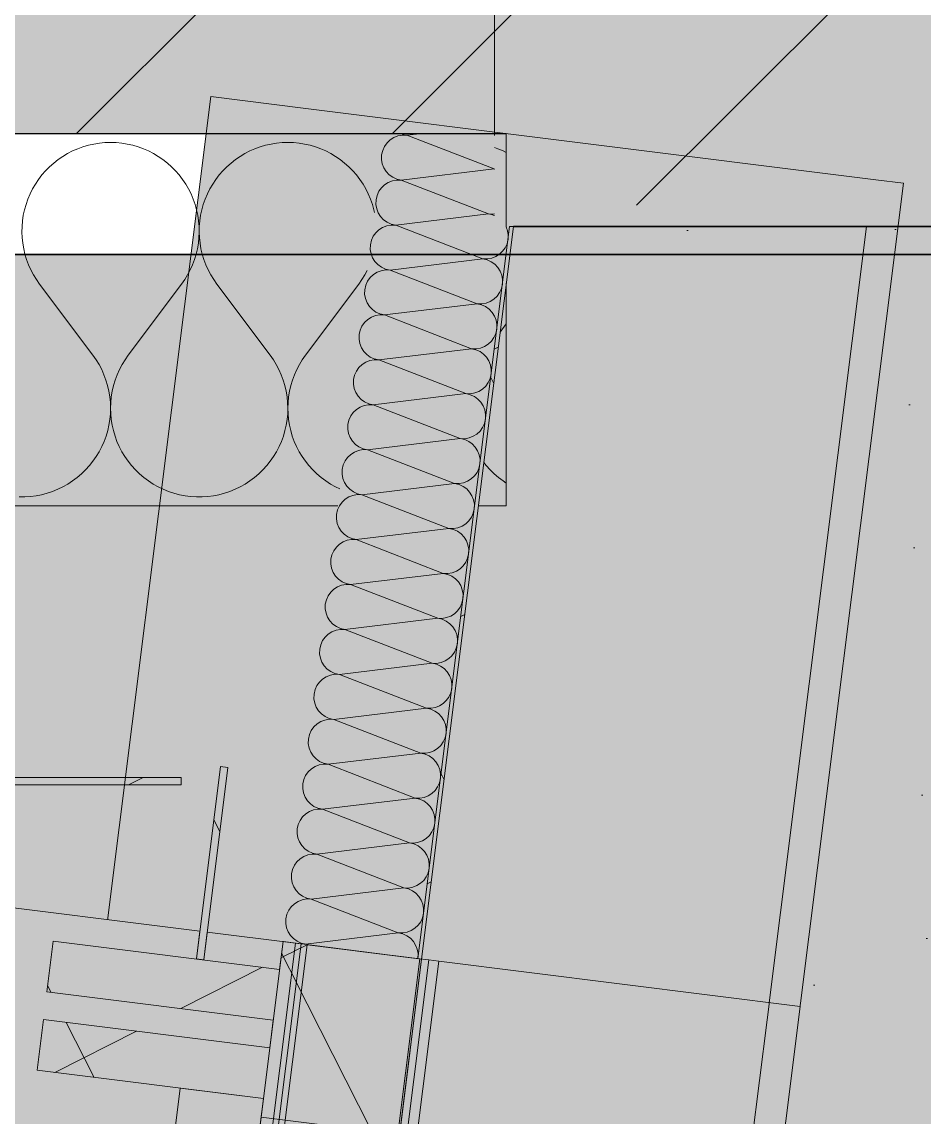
# Model space of a CAD drawing. Header units: metres. Extents: x 101 to 346, y 66 to 213.
# Drawn here: x 153.241 to 153.726, y 84.398 to 84.987 of the extents above; entities that cross this region are included whole.
import ezdxf

# ---------------------------------------------------------------- set-up
doc = ezdxf.new("R2010")
doc.units = ezdxf.units.M
doc.header["$MEASUREMENT"] = 0
for name, pattern in [('Punktlinie', [0.0035, 0, -0.0035]), ('Strichlinie_ eng', [0.0023, 0.0015, -0.0008]), ('Strichpunktlinie', [0.006703, 0.003528, -0.001764, 0, -0.001411]), ('Wipeout_Contour', [1, 0, -1])]:
    doc.linetypes.add(name, pattern=pattern)
for name, color, linetype in [('10  Fassade', 7, 'Continuous'), ('10  Fassade_Deckschraffur', 7, 'Continuous'), ('10  Fassade_Schnittschraffur', 7, 'Continuous'), ('10  Treppen + Rampen', 7, 'Continuous'), ('10  Wand Massiv', 7, 'Continuous'), ('10  Wand Massiv_Deckschraffur', 7, 'Continuous'), ('10  Wand Massiv_Fenster', 7, 'Continuous'), ('10  Wand Massiv_Schnittschraffur', 7, 'Continuous'), ('20  Absturzsicherung', 7, 'Continuous'), ('Neubau_10  Treppen + Rampen', 7, 'Continuous'), ('Neubau_20  Boden Aufbauten', 7, 'Continuous'), ('Neubau_20  Boden Aufbauten_Deckschraffur', 7, 'Continuous'), ('Neubau_50  NUF - Raumstempel', 7, 'Continuous')]:
    doc.layers.add(name, color=color, linetype=linetype)
pattern_1 = [(26.86749, (13.479, 22.35165), (-0.05423143, 0.10704649), []), (116.86749, (13.479, 22.35165), (0.10704649, 0.05423143), [])]

# ---------------------------------------------------------------- blocks, each defined once
blk = doc.blocks.new('*X59', base_point=(96.21547, 47.27398))
at = {"layer": '10  Wand Massiv_Schnittschraffur', "color": 98, "linetype": 'Continuous', "lineweight": 13, "ltscale": 1000, "true_color": 0x000100}
for p, q in [((153.2766, 84.92061), (153.27371, 84.91977)), ((153.27954, 84.92127), (153.2766, 84.92061)), ((153.28251, 84.92175), (153.27954, 84.92127)), ((153.28551, 84.92203), (153.28251, 84.92175)), ((153.28852, 84.92213), (153.28551, 84.92203)), ((153.29153, 84.92203), (153.28852, 84.92213)), ((153.29453, 84.92175), (153.29153, 84.92203)), ((153.29751, 84.92127), (153.29453, 84.92175)), ((153.30044, 84.92061), (153.29751, 84.92127)), ((153.30334, 84.91977), (153.30044, 84.92061)), ((153.37184, 84.92061), (153.36895, 84.91977)), ((153.37478, 84.92127), (153.37184, 84.92061)), ((153.37775, 84.92175), (153.37478, 84.92127)), ((153.38075, 84.92203), (153.37775, 84.92175)), ((153.38376, 84.92213), (153.38075, 84.92203)), ((153.38677, 84.92203), (153.38376, 84.92213)), ((153.38977, 84.92175), (153.38677, 84.92203)), ((153.39274, 84.92127), (153.38977, 84.92175)), ((153.39568, 84.92061), (153.39274, 84.92127)), ((153.39857, 84.91977), (153.39568, 84.92061)), ((153.26285, 84.91462), (153.26037, 84.91291)), ((153.26544, 84.91616), (153.26285, 84.91462)), ((153.26812, 84.91754), (153.26544, 84.91616)), ((153.27088, 84.91874), (153.26812, 84.91754)), ((153.27371, 84.91977), (153.27088, 84.91874)), ((153.30617, 84.91874), (153.30334, 84.91977)), ((153.30893, 84.91754), (153.30617, 84.91874)), ((153.31161, 84.91616), (153.30893, 84.91754)), ((153.31419, 84.91462), (153.31161, 84.91616)), ((153.31668, 84.91291), (153.31419, 84.91462)), ((153.35809, 84.91462), (153.3556, 84.91291)), ((153.36067, 84.91616), (153.35809, 84.91462)), ((153.36335, 84.91754), (153.36067, 84.91616)), ((153.36612, 84.91874), (153.36335, 84.91754)), ((153.36895, 84.91977), (153.36612, 84.91874)), ((153.40141, 84.91874), (153.39857, 84.91977)), ((153.40417, 84.91754), (153.40141, 84.91874)), ((153.40685, 84.91616), (153.40417, 84.91754)), ((153.40943, 84.91462), (153.40685, 84.91616)), ((153.41192, 84.91291), (153.40943, 84.91462)), ((153.25574, 84.90905), (153.25363, 84.90691)), ((153.25799, 84.91106), (153.25574, 84.90905)), ((153.26037, 84.91291), (153.25799, 84.91106)), ((153.31905, 84.91106), (153.31668, 84.91291)), ((153.3213, 84.90905), (153.31905, 84.91106)), ((153.32342, 84.90691), (153.3213, 84.90905)), ((153.35098, 84.90905), (153.34886, 84.90691)), ((153.35323, 84.91106), (153.35098, 84.90905)), ((153.3556, 84.91291), (153.35323, 84.91106)), ((153.41429, 84.91106), (153.41192, 84.91291)), ((153.41654, 84.90905), (153.41429, 84.91106)), ((153.41866, 84.90691), (153.41654, 84.90905)), ((153.25165, 84.90464), (153.24982, 84.90225)), ((153.25363, 84.90691), (153.25165, 84.90464)), ((153.3254, 84.90464), (153.32342, 84.90691)), ((153.32723, 84.90225), (153.3254, 84.90464)), ((153.34689, 84.90464), (153.34505, 84.90225)), ((153.34886, 84.90691), (153.34689, 84.90464)), ((153.42063, 84.90464), (153.41866, 84.90691)), ((153.42247, 84.90225), (153.42063, 84.90464)), ((153.24663, 84.89714), (153.24528, 84.89445)), ((153.24814, 84.89975), (153.24663, 84.89714)), ((153.24982, 84.90225), (153.24814, 84.89975)), ((153.3289, 84.89975), (153.32723, 84.90225)), ((153.33042, 84.89714), (153.3289, 84.89975)), ((153.33177, 84.89445), (153.33042, 84.89714)), ((153.34186, 84.89714), (153.34052, 84.89445)), ((153.34338, 84.89975), (153.34186, 84.89714)), ((153.34505, 84.90225), (153.34338, 84.89975)), ((153.42414, 84.89975), (153.42247, 84.90225)), ((153.42566, 84.89714), (153.42414, 84.89975)), ((153.427, 84.89445), (153.42566, 84.89714)), ((153.2441, 84.89167), (153.24311, 84.88883)), ((153.24528, 84.89445), (153.2441, 84.89167)), ((153.33294, 84.89167), (153.33177, 84.89445)), ((153.33394, 84.88883), (153.33294, 84.89167)), ((153.33934, 84.89167), (153.33835, 84.88883)), ((153.34052, 84.89445), (153.33934, 84.89167)), ((153.42818, 84.89167), (153.427, 84.89445)), ((153.42917, 84.88883), (153.42818, 84.89167)), ((153.24229, 84.88593), (153.24166, 84.88299)), ((153.24311, 84.88883), (153.24229, 84.88593)), ((153.33475, 84.88593), (153.33394, 84.88883)), ((153.33538, 84.88299), (153.33475, 84.88593)), ((153.33753, 84.88593), (153.3369, 84.88299)), ((153.33835, 84.88883), (153.33753, 84.88593)), ((153.42999, 84.88593), (153.42917, 84.88883)), ((153.43029, 84.88451), (153.42999, 84.88593)), ((153.24122, 84.88001), (153.24097, 84.87701)), ((153.24166, 84.88299), (153.24122, 84.88001)), ((153.33582, 84.88001), (153.33538, 84.88299)), ((153.33608, 84.87701), (153.33582, 84.88001)), ((153.33646, 84.88001), (153.33621, 84.87701)), ((153.3369, 84.88299), (153.33646, 84.88001)), ((153.24097, 84.87701), (153.24091, 84.87399)), ((153.24091, 84.87399), (153.24103, 84.87098)), ((153.33601, 84.87098), (153.33614, 84.87399)), ((153.33614, 84.87399), (153.33608, 84.87701)), ((153.33621, 84.87701), (153.33614, 84.87399)), ((153.33614, 84.87399), (153.33627, 84.87098)), ((153.24103, 84.87098), (153.24135, 84.86799)), ((153.24135, 84.86799), (153.24186, 84.86502)), ((153.33519, 84.86502), (153.33569, 84.86799)), ((153.33569, 84.86799), (153.33601, 84.87098)), ((153.33627, 84.87098), (153.33659, 84.86799)), ((153.33659, 84.86799), (153.3371, 84.86502)), ((153.24186, 84.86502), (153.24255, 84.86209)), ((153.24255, 84.86209), (153.24343, 84.85921)), ((153.33362, 84.85921), (153.33449, 84.86209)), ((153.33449, 84.86209), (153.33519, 84.86502)), ((153.3371, 84.86502), (153.33779, 84.86209)), ((153.33779, 84.86209), (153.33867, 84.85921)), ((153.24343, 84.85921), (153.24449, 84.85639)), ((153.24449, 84.85639), (153.24572, 84.85364)), ((153.33132, 84.85364), (153.33256, 84.85639)), ((153.33256, 84.85639), (153.33362, 84.85921)), ((153.33867, 84.85921), (153.33972, 84.85639)), ((153.33972, 84.85639), (153.34096, 84.85364)), ((153.24572, 84.85364), (153.24713, 84.85097)), ((153.24713, 84.85097), (153.2487, 84.8484)), ((153.32835, 84.8484), (153.32992, 84.85097)), ((153.32992, 84.85097), (153.33132, 84.85364)), ((153.34096, 84.85364), (153.34236, 84.85097)), ((153.34236, 84.85097), (153.34393, 84.8484)), ((153.42359, 84.8484), (153.42516, 84.85097)), ((153.42516, 84.85097), (153.42638, 84.8533)), ((153.2487, 84.8484), (153.25043, 84.84594)), ((153.279, 84.80784), (153.25043, 84.84594)), ((153.29805, 84.80784), (153.32662, 84.84594)), ((153.32662, 84.84594), (153.32835, 84.8484)), ((153.34393, 84.8484), (153.34566, 84.84594)), ((153.37424, 84.80784), (153.34566, 84.84594)), ((153.39328, 84.80784), (153.42186, 84.84594)), ((153.42186, 84.84594), (153.42359, 84.8484)), ((153.28075, 84.80534), (153.279, 84.80784)), ((153.28234, 84.80273), (153.28075, 84.80534)), ((153.28376, 84.80003), (153.28234, 84.80273)), ((153.2947, 84.80273), (153.29328, 84.80003)), ((153.29629, 84.80534), (153.2947, 84.80273)), ((153.29805, 84.80784), (153.29629, 84.80534)), ((153.37599, 84.80534), (153.37424, 84.80784)), ((153.37758, 84.80273), (153.37599, 84.80534)), ((153.379, 84.80003), (153.37758, 84.80273)), ((153.38994, 84.80273), (153.38852, 84.80003)), ((153.39153, 84.80534), (153.38994, 84.80273)), ((153.39328, 84.80784), (153.39153, 84.80534)), ((153.285, 84.79723), (153.28376, 84.80003)), ((153.28607, 84.79437), (153.285, 84.79723)), ((153.29204, 84.79723), (153.29098, 84.79437)), ((153.29328, 84.80003), (153.29204, 84.79723)), ((153.38024, 84.79723), (153.379, 84.80003)), ((153.3813, 84.79437), (153.38024, 84.79723)), ((153.38728, 84.79723), (153.38622, 84.79437)), ((153.38852, 84.80003), (153.38728, 84.79723)), ((153.28694, 84.79144), (153.28607, 84.79437)), ((153.28763, 84.78846), (153.28694, 84.79144)), ((153.2901, 84.79144), (153.28942, 84.78846)), ((153.29098, 84.79437), (153.2901, 84.79144)), ((153.38218, 84.79144), (153.3813, 84.79437)), ((153.38286, 84.78846), (153.38218, 84.79144)), ((153.38534, 84.79144), (153.38466, 84.78846)), ((153.38622, 84.79437), (153.38534, 84.79144)), ((153.28812, 84.78545), (153.28763, 84.78846)), ((153.28842, 84.78241), (153.28812, 84.78545)), ((153.28892, 84.78545), (153.28863, 84.78241)), ((153.28942, 84.78846), (153.28892, 84.78545)), ((153.38336, 84.78545), (153.38286, 84.78846)), ((153.38366, 84.78241), (153.38336, 84.78545)), ((153.38416, 84.78545), (153.38386, 84.78241)), ((153.38466, 84.78846), (153.38416, 84.78545)), ((153.28852, 84.77935), (153.28842, 84.78241)), ((153.28843, 84.7763), (153.28852, 84.77935)), ((153.28863, 84.78241), (153.28852, 84.77935)), ((153.28852, 84.77935), (153.28862, 84.7763)), ((153.38376, 84.77935), (153.38366, 84.78241)), ((153.38367, 84.7763), (153.38376, 84.77935)), ((153.38386, 84.78241), (153.38376, 84.77935)), ((153.38376, 84.77935), (153.38385, 84.7763)), ((153.28766, 84.77024), (153.28814, 84.77326)), ((153.28814, 84.77326), (153.28843, 84.7763)), ((153.28862, 84.7763), (153.2889, 84.77326)), ((153.2889, 84.77326), (153.28939, 84.77024)), ((153.3829, 84.77024), (153.38338, 84.77326)), ((153.38338, 84.77326), (153.38367, 84.7763)), ((153.38385, 84.7763), (153.38414, 84.77326)), ((153.38414, 84.77326), (153.38462, 84.77024)), ((153.28698, 84.76726), (153.28766, 84.77024)), ((153.28939, 84.77024), (153.29006, 84.76726)), ((153.38222, 84.76726), (153.3829, 84.77024)), ((153.38462, 84.77024), (153.3853, 84.76726)), ((153.28383, 84.75866), (153.28506, 84.76146)), ((153.28506, 84.76146), (153.28612, 84.76433)), ((153.28612, 84.76433), (153.28698, 84.76726)), ((153.29006, 84.76726), (153.29093, 84.76433)), ((153.29093, 84.76433), (153.29198, 84.76146)), ((153.29198, 84.76146), (153.29321, 84.75866)), ((153.37907, 84.75866), (153.3803, 84.76146)), ((153.3803, 84.76146), (153.38135, 84.76433)), ((153.38135, 84.76433), (153.38222, 84.76726)), ((153.3853, 84.76726), (153.38617, 84.76433)), ((153.38617, 84.76433), (153.38722, 84.76146)), ((153.38722, 84.76146), (153.38845, 84.75866)), ((153.28084, 84.75334), (153.28242, 84.75595)), ((153.28242, 84.75595), (153.28383, 84.75866)), ((153.29321, 84.75866), (153.29462, 84.75595)), ((153.29462, 84.75595), (153.2962, 84.75334)), ((153.37608, 84.75334), (153.37766, 84.75595)), ((153.37766, 84.75595), (153.37907, 84.75866)), ((153.38845, 84.75866), (153.38986, 84.75595)), ((153.38986, 84.75595), (153.39144, 84.75334)), ((153.27719, 84.74844), (153.27909, 84.75083)), ((153.27909, 84.75083), (153.28084, 84.75334)), ((153.2962, 84.75334), (153.29795, 84.75083)), ((153.29795, 84.75083), (153.29985, 84.74844)), ((153.37243, 84.74844), (153.37433, 84.75083)), ((153.37433, 84.75083), (153.37608, 84.75334)), ((153.39144, 84.75334), (153.39319, 84.75083)), ((153.39319, 84.75083), (153.39509, 84.74844)), ((153.27062, 84.74206), (153.27295, 84.74405)), ((153.27295, 84.74405), (153.27514, 84.74617)), ((153.27514, 84.74617), (153.27719, 84.74844)), ((153.29985, 84.74844), (153.30191, 84.74617)), ((153.30191, 84.74617), (153.3041, 84.74405)), ((153.3041, 84.74405), (153.30642, 84.74206)), ((153.36586, 84.74206), (153.36818, 84.74405)), ((153.36818, 84.74405), (153.37038, 84.74617)), ((153.37038, 84.74617), (153.37243, 84.74844)), ((153.39509, 84.74844), (153.39714, 84.74617)), ((153.39714, 84.74617), (153.39934, 84.74405)), ((153.39934, 84.74405), (153.40166, 84.74206)), ((153.26295, 84.73706), (153.26561, 84.73857)), ((153.26561, 84.73857), (153.26817, 84.74023)), ((153.26817, 84.74023), (153.27062, 84.74206)), ((153.30642, 84.74206), (153.30887, 84.74023)), ((153.30887, 84.74023), (153.31143, 84.73857)), ((153.31143, 84.73857), (153.31409, 84.73706)), ((153.35819, 84.73706), (153.36085, 84.73857)), ((153.36085, 84.73857), (153.36341, 84.74023)), ((153.36341, 84.74023), (153.36586, 84.74206)), ((153.40166, 84.74206), (153.40411, 84.74023)), ((153.40411, 84.74023), (153.40667, 84.73857)), ((153.40667, 84.73857), (153.40933, 84.73706)), ((153.24548, 84.73187), (153.24851, 84.73227)), ((153.24851, 84.73227), (153.25151, 84.73285)), ((153.25151, 84.73285), (153.25447, 84.73363)), ((153.25447, 84.73363), (153.25737, 84.73459)), ((153.25737, 84.73459), (153.2602, 84.73574)), ((153.2602, 84.73574), (153.26295, 84.73706)), ((153.31409, 84.73706), (153.31685, 84.73574)), ((153.31685, 84.73574), (153.31968, 84.73459)), ((153.31968, 84.73459), (153.32258, 84.73363)), ((153.32258, 84.73363), (153.32553, 84.73285)), ((153.32553, 84.73285), (153.32853, 84.73227)), ((153.32853, 84.73227), (153.33156, 84.73187)), ((153.34072, 84.73187), (153.34375, 84.73227)), ((153.34375, 84.73227), (153.34675, 84.73285)), ((153.34675, 84.73285), (153.3497, 84.73363)), ((153.3497, 84.73363), (153.3526, 84.73459)), ((153.3526, 84.73459), (153.35544, 84.73574)), ((153.35544, 84.73574), (153.35819, 84.73706)), ((153.40933, 84.73706), (153.41167, 84.73594)), ((153.23938, 84.73168), (153.24243, 84.73168)), ((153.24243, 84.73168), (153.24548, 84.73187)), ((153.33156, 84.73187), (153.33461, 84.73168)), ((153.33461, 84.73168), (153.33767, 84.73168)), ((153.33767, 84.73168), (153.34072, 84.73187))]:
    blk.add_line(p, q, dxfattribs=at)
blk = doc.blocks.new('*X60', base_point=(96.21547, 47.27398))
at = {"layer": '10  Wand Massiv_Schnittschraffur', "color": 98, "linetype": 'Continuous', "lineweight": 13, "ltscale": 1000, "true_color": 0x000100}
for p, q in [((153.49664, 84.91874), (153.49485, 84.91939)), ((153.4994, 84.91754), (153.49664, 84.91874)), ((153.50111, 84.91666), (153.4994, 84.91754))]:
    blk.add_line(p, q, dxfattribs=at)
blk = doc.blocks.new('*X61', base_point=(96.21547, 47.27398))
at = {"layer": '10  Wand Massiv_Schnittschraffur', "color": 98, "linetype": 'Continuous', "lineweight": 13, "ltscale": 1000, "true_color": 0x000100}
for p, q in [((153.49783, 84.82025), (153.50111, 84.82463)), ((153.48903, 84.75007), (153.49033, 84.74844)), ((153.49033, 84.74844), (153.49238, 84.74617)), ((153.49238, 84.74617), (153.49458, 84.74405)), ((153.49458, 84.74405), (153.4969, 84.74206)), ((153.4969, 84.74206), (153.49935, 84.74023)), ((153.49935, 84.74023), (153.50111, 84.73908))]:
    blk.add_line(p, q, dxfattribs=at)
blk = doc.blocks.new('*X75', base_point=(96.21547, 47.27398))
at = {"layer": '10  Fassade_Schnittschraffur', "color": 98, "linetype": 'Continuous', "lineweight": 13, "ltscale": 1000, "true_color": 0x000100}
for p, q in [((153.44775, 84.92598), (153.45291, 84.92661)), ((153.44775, 84.92598), (153.49453, 84.90786)), ((153.44473, 84.90184), (153.49453, 84.90786)), ((153.44473, 84.90184), (153.4915, 84.88371)), ((153.4417, 84.87769), (153.4915, 84.88371)), ((153.4417, 84.87769), (153.48848, 84.85957)), ((153.43867, 84.85355), (153.48848, 84.85957)), ((153.43867, 84.85355), (153.48545, 84.83542)), ((153.43565, 84.8294), (153.48545, 84.83542)), ((153.43565, 84.8294), (153.48242, 84.81128)), ((153.43262, 84.80526), (153.48242, 84.81128)), ((153.43262, 84.80526), (153.4794, 84.78713)), ((153.4296, 84.78112), (153.4794, 84.78713)), ((153.4296, 84.78112), (153.47637, 84.76299)), ((153.42657, 84.75697), (153.47637, 84.76299)), ((153.42657, 84.75697), (153.47334, 84.73885)), ((153.42354, 84.73283), (153.47334, 84.73885)), ((153.42354, 84.73283), (153.47032, 84.7147)), ((153.42052, 84.70868), (153.47032, 84.7147)), ((153.42052, 84.70868), (153.46729, 84.69056)), ((153.41749, 84.68454), (153.46729, 84.69056)), ((153.41749, 84.68454), (153.46426, 84.66641)), ((153.41446, 84.66039), (153.46426, 84.66641)), ((153.41446, 84.66039), (153.46124, 84.64227)), ((153.41144, 84.63625), (153.46124, 84.64227)), ((153.41144, 84.63625), (153.45821, 84.61812)), ((153.40841, 84.6121), (153.45821, 84.61812)), ((153.40841, 84.6121), (153.45519, 84.59398)), ((153.40538, 84.58796), (153.45519, 84.59398)), ((153.40538, 84.58796), (153.45216, 84.56984)), ((153.40236, 84.56382), (153.45216, 84.56984)), ((153.40236, 84.56382), (153.44913, 84.54569)), ((153.39933, 84.53967), (153.44913, 84.54569)), ((153.39933, 84.53967), (153.44611, 84.52155)), ((153.3963, 84.51553), (153.44611, 84.52155)), ((153.3963, 84.51553), (153.44308, 84.4974)), ((153.39328, 84.49138), (153.44308, 84.4974)), ((153.39328, 84.49138), (153.39428, 84.491))]:
    blk.add_line(p, q, dxfattribs=at)
for centre, start, end in [((153.44927, 84.93805), 248.42783, 262.85537), ((153.44624, 84.91391), 82.85537, 172.85537), ((153.44624, 84.91391), 172.85537, 262.85537), ((153.49302, 84.89578), 81.34761, 82.85537), ((153.49604, 84.91993), 262.85537, 264.35817), ((153.44321, 84.88977), 82.85537, 172.85537), ((153.44321, 84.88977), 172.85537, 262.85537), ((153.49302, 84.89578), 262.85537, 278.65239), ((153.48999, 84.87164), 66.47256, 82.85537), ((153.44019, 84.86562), 82.85537, 172.85537), ((153.48999, 84.87164), 352.85537, 25.56956), ((153.48999, 84.87164), 262.85537, 352.85537), ((153.44019, 84.86562), 172.85537, 262.85537), ((153.48696, 84.8475), 352.85537, 82.85537), ((153.43716, 84.84148), 82.85537, 172.85537), ((153.48696, 84.8475), 262.85537, 352.85537), ((153.43716, 84.84148), 172.85537, 262.85537), ((153.48394, 84.82335), 352.85537, 82.85537), ((153.43413, 84.81733), 82.85537, 172.85537), ((153.48394, 84.82335), 262.85537, 352.85537), ((153.43413, 84.81733), 172.85537, 262.85537), ((153.48091, 84.79921), 352.85537, 82.85537), ((153.43111, 84.79319), 82.85537, 172.85537), ((153.48091, 84.79921), 262.85537, 352.85537), ((153.43111, 84.79319), 172.85537, 262.85537), ((153.47788, 84.77506), 352.85537, 82.85537), ((153.42808, 84.76904), 82.85537, 172.85537), ((153.47788, 84.77506), 262.85537, 352.85537), ((153.42808, 84.76904), 172.85537, 262.85537), ((153.47486, 84.75092), 352.85537, 82.85537), ((153.42506, 84.7449), 82.85537, 172.85537), ((153.42506, 84.7449), 172.85537, 262.85537), ((153.47486, 84.75092), 262.85537, 352.85537), ((153.47183, 84.72677), 352.85537, 82.85537), ((153.42203, 84.72075), 82.85537, 172.85537), ((153.42203, 84.72075), 172.85537, 262.85537), ((153.47183, 84.72677), 262.85537, 352.85537), ((153.4688, 84.70263), 352.85537, 82.85537), ((153.419, 84.69661), 82.85537, 172.85537), ((153.419, 84.69661), 172.85537, 262.85537), ((153.4688, 84.70263), 262.85537, 352.85537), ((153.46578, 84.67849), 352.85537, 82.85537), ((153.41598, 84.67247), 82.85537, 172.85537), ((153.41598, 84.67247), 172.85537, 262.85537), ((153.46578, 84.67849), 262.85537, 352.85537), ((153.46275, 84.65434), 352.85537, 82.85537), ((153.41295, 84.64832), 82.85537, 172.85537), ((153.41295, 84.64832), 172.85537, 262.85537), ((153.46275, 84.65434), 262.85537, 352.85537), ((153.45973, 84.6302), 352.85537, 82.85537), ((153.40992, 84.62418), 82.85537, 172.85537), ((153.45973, 84.6302), 262.85537, 352.85537), ((153.40992, 84.62418), 172.85537, 262.85537), ((153.4567, 84.60605), 352.85537, 82.85537), ((153.4069, 84.60003), 82.85537, 172.85537), ((153.4567, 84.60605), 262.85537, 352.85537), ((153.4069, 84.60003), 172.85537, 262.85537), ((153.45367, 84.58191), 352.85537, 82.85537), ((153.40387, 84.57589), 82.85537, 172.85537), ((153.45367, 84.58191), 262.85537, 352.85537), ((153.40387, 84.57589), 172.85537, 262.85537), ((153.45065, 84.55776), 352.85537, 82.85537), ((153.40084, 84.55174), 82.85537, 172.85537), ((153.45065, 84.55776), 262.85537, 352.85537), ((153.40084, 84.55174), 172.85537, 262.85537), ((153.44762, 84.53362), 352.85537, 82.85537), ((153.39782, 84.5276), 82.85537, 172.85537), ((153.44762, 84.53362), 262.85537, 352.85537), ((153.39782, 84.5276), 172.85537, 262.85537), ((153.44459, 84.50947), 352.85537, 82.85537), ((153.39479, 84.50346), 82.85537, 172.85537), ((153.39479, 84.50346), 172.85537, 262.85537), ((153.44459, 84.50947), 262.85537, 352.85537), ((153.44157, 84.48533), 352.85537, 82.85537), ((153.36913, 84.49441), 351.63286, 352.85537), ((153.39176, 84.47931), 82.85537, 94.71333), ((153.44157, 84.48533), 351.63286, 352.85537)]:
    blk.add_arc(centre, 0.01217, start, end, dxfattribs=at)

msp = doc.modelspace()

# ---------------------------------------------------------------- hatches: boundary and pattern name
at = {"layer": '10  Fassade_Schnittschraffur', "linetype": 'Continuous', "lineweight": 0, "true_color": 0xffffff}
msp.add_hatch(color=7, dxfattribs=at).paths.add_polyline_path([(152.53517, 84.57689), (153.32638, 84.57689), (153.32638, 84.58089), (152.53517, 84.58089)])
at = {"layer": '10  Fassade_Schnittschraffur', "linetype": 'Continuous', "lineweight": 13, "true_color": 0x000100}
h = msp.add_hatch(dxfattribs=at)
h.set_pattern_fill('Dämmung__hart_1_0008', color=98, style=0, pattern_type=2)
h.set_pattern_definition(pattern_1)
h.paths.add_polyline_path([(152.53517, 84.57689), (153.32638, 84.57689), (153.32638, 84.58089), (152.53517, 84.58089)])
at = {"layer": '10  Wand Massiv_Deckschraffur', "linetype": 'Continuous', "lineweight": 0, "true_color": 0xffffff}
msp.add_hatch(color=7, dxfattribs=at).paths.add_polyline_path([(153.34236, 84.94679), (152.63545, 79.30724), (153.01339, 79.30724), (153.71444, 84.90015)])
at = {"layer": '10  Wand Massiv_Schnittschraffur', "linetype": 'Continuous', "lineweight": 0, "true_color": 0xffffff}
for points in [[(148.19037, 84.92689), (153.50111, 84.92689), (153.50111, 85.12689), (148.19037, 85.12689)], [(154.35537, 85.12689), (153.49485, 85.12689), (153.49485, 84.87689), (154.35537, 84.87689)], [(153.50493, 84.87689), (153.50305, 84.86189), (154.60537, 84.86189), (154.60537, 84.87689)]]:
    msp.add_hatch(color=7, dxfattribs=at).paths.add_polyline_path(points)
at = {"layer": '10  Wand Massiv_Schnittschraffur', "linetype": 'Continuous', "lineweight": 13, "true_color": 0x000100}
h = msp.add_hatch(dxfattribs=at)
h.set_pattern_fill('Beton__Stahlbeton_0008', color=98, style=0, pattern_type=2)
h.set_pattern_definition([(45, (13.479, 22.35165), (-0.16970563, 0.16970563), []), (45, (13.39415, 22.4365), (-0.16970563, 0.16970563), [0.18, -0.06])])
h.paths.add_polyline_path([(148.19037, 84.92689), (153.50111, 84.92689), (153.50111, 85.12689), (148.19037, 85.12689)])
h = msp.add_hatch(dxfattribs=at)
h.set_pattern_fill('Beton__Stahlbeton_0008', color=98, style=0, pattern_type=2)
h.set_pattern_definition([(45, (13.479, 22.35165), (-0.16970563, 0.16970563), []), (45, (13.39415, 22.4365), (-0.16970563, 0.16970563), [0.18, -0.06])])
h.paths.add_polyline_path([(154.35537, 85.12689), (153.49485, 85.12689), (153.49485, 84.87689), (154.35537, 84.87689)])
h = msp.add_hatch(dxfattribs=at)
h.set_pattern_fill('Gips_0008', color=98, style=0, pattern_type=2)
h.set_pattern_definition([(26.86749, (13.479, 22.351647), (-0.022596431, 0.044602705), [0, -0.05])])
h.paths.add_polyline_path([(153.50493, 84.87689), (153.50305, 84.86189), (154.60537, 84.86189), (154.60537, 84.87689)])

# ---------------------------------------------------------------- linework, layer by layer
at = {"layer": '10  Fassade', "color": 7, "linetype": 'Continuous', "lineweight": 18, "ltscale": 1000, "flags": 128}
msp.add_lwpolyline([(152.53517, 84.57689), (152.53517, 84.58089), (153.32638, 84.58089), (153.32638, 84.57689)], close=True, dxfattribs=at)
at = {"layer": '10  Wand Massiv', "color": 7, "linetype": 'Continuous', "lineweight": 13, "ltscale": 1000}
for p, q in [((153.34236, 84.94679), (153.39197, 84.94057)), ((153.39197, 84.94057), (153.5408, 84.92192)), ((153.5408, 84.92192), (153.69956, 84.90202)), ((153.69956, 84.90202), (153.71444, 84.90015))]:
    msp.add_line(p, q, dxfattribs=at)
at = {"layer": '10  Wand Massiv', "color": 7, "linetype": 'Continuous', "lineweight": 25, "ltscale": 1000}
for p, q in [((148.19037, 84.92689), (153.43561, 84.92689)), ((153.43561, 84.92689), (153.50111, 84.92689))]:
    msp.add_line(p, q, dxfattribs=at)
at = {"layer": '10  Wand Massiv', "color": 7, "linetype": 'Continuous', "lineweight": 35, "ltscale": 1000}
msp.add_line((153.50493, 84.87689), (154.35537, 84.87689), dxfattribs=at)
at = {"layer": '10  Wand Massiv', "color": 7, "linetype": 'Continuous', "lineweight": 18, "ltscale": 1000, "flags": 128}
msp.add_lwpolyline([(153.49485, 84.92591), (153.49485, 85.12689)], dxfattribs=at)
at = {"layer": '10  Wand Massiv', "color": 7, "linetype": 'Continuous', "lineweight": 13, "ltscale": 1000, "flags": 128}
for points in [[(153.50111, 84.87689), (153.50111, 84.92689)], [(153.50305, 84.86189), (154.62037, 84.86189)], [(153.50111, 84.72689), (153.50111, 84.84648)], [(148.19037, 84.72689), (153.41054, 84.72689)], [(153.48612, 84.72689), (153.50111, 84.72689)]]:
    msp.add_lwpolyline(points, dxfattribs=at)
at = {"layer": '10  Wand Massiv_Fenster', "color": 7, "linetype": 'Continuous', "lineweight": 18, "ltscale": 1000}
for p, q in [((152.63545, 79.30724), (153.34236, 84.94679)), ((153.01339, 79.30724), (153.71444, 84.90015))]:
    msp.add_line(p, q, dxfattribs=at)
at = {"layer": '10  Wand Massiv_Fenster', "color": 7, "linetype": 'Continuous', "lineweight": 13, "ltscale": 1000}
for p, q in [((153.34236, 84.94679), (153.39197, 84.94057)), ((153.39197, 84.94057), (153.5408, 84.92192)), ((153.5408, 84.92192), (153.69956, 84.90202)), ((153.69956, 84.90202), (153.71444, 84.90015))]:
    msp.add_line(p, q, dxfattribs=at)

# ---------------------------------------------------------------- block references
at = {"layer": '10  Treppen + Rampen', "color": 7, "linetype": 'Continuous', "lineweight": 13, "ltscale": 1000}
for name in ['*X59', '*X60', '*X61']:
    msp.add_blockref(name, (96.21547, 47.27398), dxfattribs=at)

# ---------------------------------------------------------------- next in the draw order: wipeouts: each hides what was drawn before it
at = {"color": 254, "linetype": 'Wipeout_Contour', "lineweight": 0, "ltscale": 695.032468}
msp.add_wipeout([(152.81626, 79.30724), (153.01333, 79.30724), (153.65895, 84.45782), (153.46492, 84.48214)], dxfattribs=at).dxf.layer = '10  Fassade_Deckschraffur'

# ---------------------------------------------------------------- next in the draw order: wipeouts: each hides what was drawn before it
at = {"color": 254, "linetype": 'Wipeout_Contour', "lineweight": 0, "ltscale": 1393.844934}
msp.add_wipeout([(153.20757, 84.5144), (152.55487, 79.30724), (152.73807, 79.30724), (153.38794, 84.49179), (153.34049, 84.49774), (153.33863, 84.48285), (153.33466, 84.48335), (153.33652, 84.49824)], dxfattribs=at).dxf.layer = '10  Fassade_Deckschraffur'

# ---------------------------------------------------------------- next in the draw order: linework, layer by layer
at = {"layer": '10  Fassade', "color": 7, "linetype": 'Continuous', "lineweight": 13, "ltscale": 1000, "flags": 128}
msp.add_lwpolyline([(153.20757, 84.5144), (153.33652, 84.49824)], dxfattribs=at)

# ---------------------------------------------------------------- next in the draw order: wipeouts: each hides what was drawn before it
at = {"color": 254, "linetype": 'Wipeout_Contour', "lineweight": 0, "ltscale": 694.449408}
msp.add_wipeout([(152.73807, 79.30724), (152.7411, 79.30724), (153.39092, 84.49142), (153.38794, 84.49179)], dxfattribs=at).dxf.layer = '10  Fassade_Deckschraffur'

# ---------------------------------------------------------------- next in the draw order: wipeouts: each hides what was drawn before it
at = {"color": 254, "linetype": 'Wipeout_Contour', "lineweight": 0, "ltscale": 694.681583}
msp.add_wipeout([(152.80578, 79.30724), (152.81081, 79.30724), (153.45956, 84.48281), (153.4546, 84.48343)], dxfattribs=at).dxf.layer = '10  Fassade_Deckschraffur'

# ---------------------------------------------------------------- next in the draw order: wipeouts: each hides what was drawn before it
at = {"color": 254, "linetype": 'Wipeout_Contour', "lineweight": 0, "ltscale": 694.566037}
msp.add_wipeout([(153.39407, 84.49102), (152.7443, 79.30724), (152.80578, 79.30724), (153.4546, 84.48343)], dxfattribs=at).dxf.layer = '10  Fassade_Deckschraffur'

# ---------------------------------------------------------------- next in the draw order: linework, layer by layer
at = {"layer": '10  Fassade', "color": 7, "linetype": 'Continuous', "lineweight": 13, "ltscale": 1000, "flags": 128}
for points in [[(153.34049, 84.49774), (153.38794, 84.49179)], [(153.38794, 84.49179), (153.39092, 84.49142)]]:
    msp.add_lwpolyline(points, dxfattribs=at)

# ---------------------------------------------------------------- next in the draw order: wipeouts: each hides what was drawn before it
at = {"color": 254, "linetype": 'Wipeout_Contour', "lineweight": 0, "ltscale": 694.69928}
msp.add_wipeout([(153.45956, 84.48281), (152.81081, 79.30724), (152.81626, 79.30724), (153.46492, 84.48214)], dxfattribs=at).dxf.layer = '10  Fassade_Deckschraffur'

# ---------------------------------------------------------------- next in the draw order: hatches: boundary and pattern name
at = {"layer": '10  Fassade_Schnittschraffur', "linetype": 'Continuous', "lineweight": 0, "true_color": 0xffffff}
for points in [[(153.45361, 84.48356), (153.45559, 84.48331), (153.50493, 84.87689), (153.50291, 84.87689)], [(153.35159, 84.58632), (153.34763, 84.58681), (153.33466, 84.48335), (153.33863, 84.48285)], [(153.37931, 84.47777), (153.25776, 84.49301), (153.25434, 84.46572), (153.37589, 84.45049)], [(153.37589, 84.45049), (153.37496, 84.44304), (153.37402, 84.4356), (153.3706, 84.40832), (153.36936, 84.39839), (153.44378, 84.38906), (153.45559, 84.48333), (153.38118, 84.49266)], [(153.24905, 84.42355), (153.3706, 84.40832), (153.37402, 84.4356), (153.25248, 84.45084)]]:
    msp.add_hatch(color=7, dxfattribs=at).paths.add_polyline_path(points)
at = {"layer": '10  Fassade_Schnittschraffur', "linetype": 'Continuous', "lineweight": 13, "true_color": 0x000100}
h = msp.add_hatch(dxfattribs=at)
h.set_pattern_fill('Dämmung__hart_1_0008', color=98, style=0, pattern_type=2)
h.set_pattern_definition(pattern_1)
h.paths.add_polyline_path([(153.45361, 84.48356), (153.45559, 84.48331), (153.50493, 84.87689), (153.50291, 84.87689)])
h = msp.add_hatch(dxfattribs=at)
h.set_pattern_fill('Dämmung__hart_1_0008', color=98, style=0, pattern_type=2)
h.set_pattern_definition(pattern_1)
h.paths.add_polyline_path([(153.35159, 84.58632), (153.34763, 84.58681), (153.33466, 84.48335), (153.33863, 84.48285)])
h = msp.add_hatch(dxfattribs=at)
h.set_pattern_fill('Dämmung__hart_1_0008', color=98, style=0, pattern_type=2)
h.set_pattern_definition(pattern_1)
h.paths.add_polyline_path([(153.37931, 84.47777), (153.25776, 84.49301), (153.25434, 84.46572), (153.37589, 84.45049)])
h = msp.add_hatch(dxfattribs=at)
h.set_pattern_fill('Dämmung__hart_1_0008', color=98, style=0, pattern_type=2)
h.set_pattern_definition(pattern_1)
h.paths.add_polyline_path([(153.37589, 84.45049), (153.37496, 84.44304), (153.37402, 84.4356), (153.3706, 84.40832), (153.36936, 84.39839), (153.44378, 84.38906), (153.45559, 84.48333), (153.38118, 84.49266)])
h = msp.add_hatch(dxfattribs=at)
h.set_pattern_fill('Dämmung__hart_1_0008', color=98, style=0, pattern_type=2)
h.set_pattern_definition(pattern_1)
h.paths.add_polyline_path([(153.24905, 84.42355), (153.3706, 84.40832), (153.37402, 84.4356), (153.25248, 84.45084)])
at = {"layer": '20  Absturzsicherung', "linetype": 'Continuous', "lineweight": 0, "true_color": 0xffffff}
msp.add_hatch(color=7, dxfattribs=at).paths.add_polyline_path([(153.32036, 84.36926), (153.36501, 84.36366), (153.3706, 84.40832), (153.32595, 84.41391)])
at = {"layer": 'Neubau_10  Treppen + Rampen', "linetype": 'Continuous', "lineweight": 0, "true_color": 0x8f8f8f}
msp.add_hatch(color=252, dxfattribs=at).paths.add_polyline_path([(152.17273, 79.30724), (159.17764, 79.30724), (159.17764, 100.48289), (154.35537, 100.48289), (154.35536, 84.86189), (152.86899, 84.86189)])
at = {"layer": 'Neubau_20  Boden Aufbauten_Deckschraffur', "linetype": 'Continuous', "lineweight": 50, "true_color": 0xefefef}
msp.add_hatch(color=7, dxfattribs=at).paths.add_polyline_path([(152.99651, 79.30724), (158.7328, 79.30724), (159.17764, 82.85616), (159.17764, 84.84081), (154.60537, 84.86189), (154.60537, 84.87689), (153.69465, 84.87689), (153.13556, 80.41659)])
at = {"layer": 'Neubau_20  Boden Aufbauten_Deckschraffur', "linetype": 'Continuous', "lineweight": 18, "true_color": 0x9f9f9f}
h = msp.add_hatch(dxfattribs=at)
h.set_pattern_fill('Mörtel_0008', color=253, style=0, pattern_type=2)
h.set_pattern_definition([(26.86749, (13.58792, 22.68427), (-0.07117876, 0.14049852), [0, -0.105, 0, -0.1575]), (91.86749, (13.92054, 22.57534), (0.15741635, 0.00513262), [0, -0.077, 0, -0.133])])
h.paths.add_polyline_path([(152.99651, 79.30724), (158.7328, 79.30724), (159.17764, 82.85616), (159.17764, 84.84081), (154.60537, 84.86189), (154.60537, 84.87689), (153.69465, 84.87689), (153.13556, 80.41659)])

# ---------------------------------------------------------------- next in the draw order: linework, layer by layer
at = {"layer": '10  Fassade', "color": 7, "linetype": 'Continuous', "lineweight": 13, "ltscale": 1000}
for p, q in [((153.25776, 84.49301), (153.25434, 84.46572)), ((153.37931, 84.47777), (153.25776, 84.49301)), ((153.38118, 84.49266), (153.37931, 84.47777)), ((153.45559, 84.48333), (153.38118, 84.49266)), ((153.45559, 84.48333), (153.44378, 84.38907)), ((153.37589, 84.45049), (153.25434, 84.46572)), ((153.25247, 84.45084), (153.24906, 84.42355)), ((153.37402, 84.4356), (153.25247, 84.45084)), ((153.3706, 84.40831), (153.24906, 84.42355)), ((153.3706, 84.40831), (153.36936, 84.39839)), ((153.44378, 84.38907), (153.36936, 84.39839))]:
    msp.add_line(p, q, dxfattribs=at)
at = {"layer": '10  Fassade', "color": 7, "linetype": 'Strichpunktlinie', "lineweight": 13, "ltscale": 1000}
msp.add_line((152.83702, 79.30724), (153.48536, 84.47958), dxfattribs=at)
at = {"layer": '10  Fassade', "color": 7, "linetype": 'Continuous', "lineweight": 13, "ltscale": 1000, "flags": 128}
for points in [[(153.45361, 84.48356), (153.45559, 84.48331), (153.50493, 84.87689), (153.50291, 84.87689)], [(153.50291, 84.87689), (153.45361, 84.48356)], [(153.33652, 84.49824), (153.33466, 84.48335)], [(153.33863, 84.48285), (153.34049, 84.49774)], [(152.73807, 79.30724), (153.38794, 84.49179)], [(152.7411, 79.30724), (153.39092, 84.49142)], [(152.7443, 79.30724), (153.39407, 84.49102)], [(153.39407, 84.49102), (153.4546, 84.48343)], [(152.80578, 79.30724), (153.4546, 84.48343)], [(152.81081, 79.30724), (153.45956, 84.48281)], [(152.81626, 79.30724), (153.46492, 84.48214)], [(153.33466, 84.48335), (153.33863, 84.48285)], [(153.4546, 84.48343), (153.45956, 84.48281)], [(153.45956, 84.48281), (153.46492, 84.48214)], [(153.46492, 84.48214), (153.65895, 84.45782)], [(153.01333, 79.30724), (153.65895, 84.45782)], [(153.37589, 84.45049), (153.37496, 84.44304), (153.37402, 84.4356)]]:
    msp.add_lwpolyline(points, dxfattribs=at)
at = {"layer": '10  Fassade', "color": 7, "linetype": 'Continuous', "lineweight": 18, "ltscale": 1000, "flags": 128}
msp.add_lwpolyline([(153.35159, 84.58632), (153.34763, 84.58681), (153.33466, 84.48335), (153.33863, 84.48285)], close=True, dxfattribs=at)
at = {"layer": '10  Fassade', "color": 7, "linetype": 'Strichlinie_ eng', "lineweight": 13, "ltscale": 1000, "flags": 128}
for points in [[(153.38118, 84.49266), (153.24654, 83.41854), (153.20705, 83.10351), (153.09362, 82.19859), (153.03914, 81.76399), (152.91073, 80.73951), (152.87124, 80.42447), (152.75781, 79.51955), (152.7312, 79.30724)], [(153.25434, 84.46572), (153.25776, 84.49301)], [(153.25776, 84.49301), (153.37931, 84.47777)], [(153.45559, 84.48333), (153.38118, 84.49266)], [(153.45559, 84.48333), (153.32096, 83.40922), (153.28147, 83.09418), (153.16804, 82.18926), (153.11356, 81.75466), (152.98514, 80.73018), (152.94566, 80.41515), (152.83223, 79.51023), (152.80678, 79.30724)], [(153.37589, 84.45049), (153.25434, 84.46572)], [(153.24905, 84.42355), (153.25248, 84.45084)], [(153.25248, 84.45084), (153.37402, 84.4356)], [(153.3706, 84.40832), (153.24905, 84.42355)]]:
    msp.add_lwpolyline(points, dxfattribs=at)
at = {"layer": '20  Absturzsicherung', "color": 7, "linetype": 'Continuous', "lineweight": 18, "ltscale": 1000, "flags": 128}
msp.add_lwpolyline([(153.32036, 84.36926), (153.36501, 84.36366), (153.3706, 84.40832), (153.32595, 84.41391)], close=True, dxfattribs=at)
at = {"layer": 'Neubau_10  Treppen + Rampen', "color": 8, "linetype": 'Continuous', "lineweight": 35, "ltscale": 1000, "flags": 128}
msp.add_lwpolyline([(159.17764, 100.48289), (154.35537, 100.48289), (154.35536, 84.86189), (152.86899, 84.86189), (152.17273, 79.30724)], dxfattribs=at)
at = {"layer": 'Neubau_20  Boden Aufbauten', "color": 7, "linetype": 'Continuous', "lineweight": 13, "ltscale": 1000, "flags": 128}
msp.add_lwpolyline([(159.17764, 84.84081), (154.60537, 84.86189), (154.60537, 84.87689), (153.69465, 84.87689), (153.13556, 80.41659), (152.99651, 79.30724)], dxfattribs=at)
at = {"layer": 'Neubau_50  NUF - Raumstempel', "color": 7, "linetype": 'Punktlinie', "lineweight": 13, "ltscale": 1000, "flags": 128}
msp.add_lwpolyline([(153.01339, 79.30724), (153.70965, 84.86189), (159.07037, 84.86189), (159.07037, 93.76189), (159.07037, 94.47189), (159.07037, 94.70219), (154.36287, 94.70219), (154.36288, 99.26189), (154.57037, 99.26189), (154.57037, 99.69189), (154.28037, 99.69189), (154.28037, 99.96189), (159.17764, 99.96189)], dxfattribs=at)

# ---------------------------------------------------------------- next in the draw order: block references
at = {"layer": '10  Treppen + Rampen', "color": 7, "linetype": 'Continuous', "lineweight": 13, "ltscale": 1000}
msp.add_blockref('*X75', (96.21547, 47.27398), dxfattribs=at)

doc.saveas('drawing.dxf')
